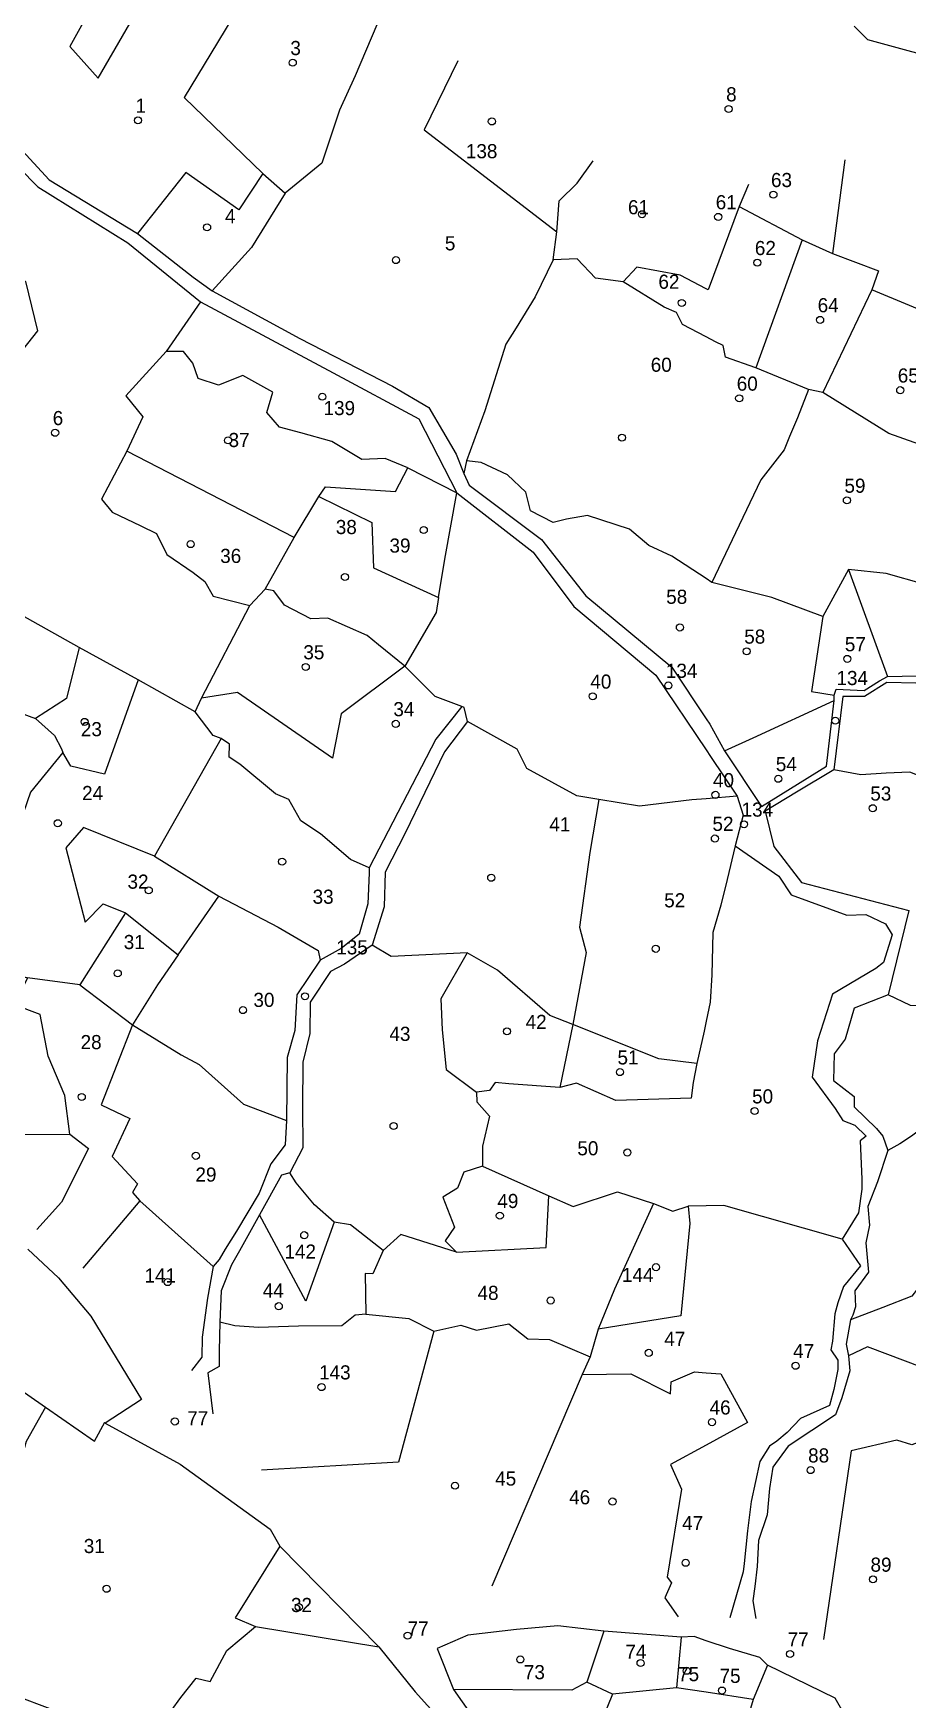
# Model space of a CAD drawing. Extents: x 176571 to 180224, y 250857 to 253450.
# Drawn here: x 177609.6 to 177857, y 252527.8 to 252999.3 of the extents above; entities that cross this region are included whole.
import ezdxf
from ezdxf.enums import TextEntityAlignment as Align

# ---------------------------------------------------------------- set-up
doc = ezdxf.new("R2010")
doc.units = 0
for name, color, linetype in [('1602', 240, 'Continuous'), ('1603', 240, 'Continuous'), ('A_POINTS', 252, 'Continuous')]:
    doc.layers.add(name, color=color, linetype=linetype)
doc.styles.add('HEBTXT', font='hebtxt.shx')

# ---------------------------------------------------------------- blocks, each defined once
blk = doc.blocks.new('1603')
at = {"layer": 'A_POINTS'}
blk.add_circle((0, 0), 0.25, dxfattribs=at)
at = {"style": 'HEBTXT'}
blk.add_attdef('PARCEL_NUM', text='', height=2, dxfattribs=at).set_placement((0, 1), align=Align.CENTER)
at = {"style": 'HEBTXT', "flags": 1}
blk.add_attdef('LOT_NUM', text='', height=2, dxfattribs=at).set_placement((0, -2.5), align=Align.CENTER)

msp = doc.modelspace()

# ---------------------------------------------------------------- linework, layer by layer
at = {"layer": '1602'}
for points in [[(177679.89, 253025.17), (177671.46, 253012.87), (177652.3, 252981.17), (177674.5, 252959.69), (177680.84, 252954.11)], [(177633.03, 253019.24), (177619.96, 252995.62), (177627.96, 252986.62), (177642.79, 253012.34), (177633.03, 253019.24)], [(177708.37, 253005.48), (177700.71, 252987.34), (177696.26, 252977.55), (177691.23, 252962.63), (177680.84, 252954.11), (177671.3, 252938.75), (177660.16, 252926.44)], [(177841.89, 253001.37), (177845.65, 252997.55), (177870.91, 252990.66)], [(177729.73, 252991.59), (177720.16, 252971.99), (177757.71, 252943.21)], [(177585.86, 252988.48), (177614.12, 252957.88), (177639.09, 252942.67), (177654.84, 252930.33), (177660.16, 252926.44), (177685.06, 252913.02), (177711.21, 252899.52), (177721.54, 252893.47), (177729.25, 252880.21), (177731.39, 252874.79), (177732.94, 252871.43), (177753.43, 252856.08), (177765.98, 252840.12), (177790.26, 252819.93), (177800, 252805.37)], [(177583.72, 252985.03), (177594.72, 252972.17), (177610.91, 252955.88), (177636.31, 252940.09), (177656.91, 252923.33), (177694.41, 252903.24), (177718.7, 252890.28), (177729.46, 252869.29), (177751.05, 252852.56), (177762.57, 252837.17), (177785.73, 252817.72), (177800, 252796.56)], [(177863, 252968.48), (177900.07, 252955.92), (177920.25, 252933.69), (177919.37, 252918.44), (177920.99, 252910.65), (177917.54, 252898.57), (177871.59, 252878.98), (177851.68, 252886.11), (177833, 252897.69), (177828.98, 252898.52), (177814.1, 252904.65), (177805.51, 252907.73), (177804.82, 252910.97), (177802.66, 252912.08), (177800, 252913.47)], [(177839.28, 252963.53), (177835.72, 252937.04)], [(177674.5, 252959.69), (177667.74, 252949.4), (177652.72, 252959.93), (177639.09, 252942.67)], [(177800, 252913.47), (177793.34, 252916.93), (177791.61, 252920.33), (177788.12, 252921.81), (177776.49, 252929.02), (177768.67, 252930.07), (177763.5, 252935.54), (177756.72, 252935.28), (177757.71, 252943.21), (177758.44, 252951.91), (177763.5, 252956.97), (177768.02, 252963.23)], [(177811.95, 252956.59), (177809.33, 252950.36), (177800.6, 252926.76), (177800, 252927.07)], [(177809.33, 252950.36), (177827.16, 252940.91), (177835.72, 252937.04), (177848.8, 252932.11), (177846.84, 252926.76), (177833, 252897.69)], [(177577.27, 252947.71), (177592.8, 252941.53), (177594.51, 252937.34), (177599.18, 252935.35), (177607.4, 252929.1), (177610.77, 252915.19), (177591.67, 252891.01), (177592.26, 252873.85), (177583.99, 252872.65), (177580.44, 252849.45), (177577.6, 252847.31)], [(177827.16, 252940.91), (177814.1, 252904.65)], [(177756.72, 252935.28), (177751.6, 252924.81), (177746.26, 252916.01), (177743.34, 252911.36), (177737.34, 252892.49), (177732.21, 252878.33), (177731.39, 252874.79)], [(177800, 252927.07), (177792.65, 252930.93), (177780.41, 252933.16), (177776.49, 252929.02)], [(177942.48, 252890.19), (177917.54, 252898.57), (177881.13, 252912.49), (177846.84, 252926.76)], [(177656.91, 252923.33), (177647.23, 252909.29), (177635.76, 252896.77), (177640.55, 252890.79), (177636.1, 252881.07), (177628.92, 252867.53), (177631.95, 252863.8), (177639.99, 252859.92), (177644.44, 252857.81), (177647.33, 252851.83), (177654.8, 252846.79), (177658.14, 252844.2), (177660.49, 252840.05), (177670.9, 252837.43), (177675.18, 252842.06)], [(177715.54, 252876.35), (177709.17, 252879.03), (177702.55, 252878.73), (177694.1, 252883.84), (177685.33, 252886.28), (177679.28, 252887.88), (177675.63, 252892), (177677.35, 252897.8), (177668.88, 252902.52), (177661.99, 252899.75), (177656.23, 252901.69), (177654.69, 252905.97), (177652.13, 252909.33), (177647.23, 252909.29)], [(177828.98, 252898.52), (177825.85, 252890.5), (177823.55, 252885.29), (177822.09, 252881.48), (177815.51, 252872.97), (177808.34, 252857.99), (177801.64, 252843.97), (177800, 252845.03)], [(177683.41, 252856.66), (177636.1, 252881.07)], [(177800, 252782.73), (177795.97, 252782.39), (177781.18, 252780.67), (177769.66, 252782.53), (177763.43, 252783.53), (177749.21, 252791.33), (177746.53, 252796.73), (177732.5, 252804.56), (177731.52, 252808.57), (177730.83, 252808.85), (177723.29, 252811.7), (177714.76, 252820.28), (177707.26, 252826.31), (177704.07, 252828.89), (177692.97, 252833.8), (177688.13, 252833.63), (177680.63, 252837.47), (177677.65, 252841.6), (177675.18, 252842.06), (177683.41, 252856.66), (177690.37, 252868.24), (177692.25, 252871.01), (177712.08, 252869.65), (177715.54, 252876.35), (177729.46, 252869.29)], [(177800, 252845.03), (177790.24, 252851.34), (177783.78, 252854.38), (177778.34, 252859.04), (177766.38, 252862.92), (177760.49, 252861.84), (177756.7, 252860.91), (177750.29, 252864.2), (177748.94, 252869.49), (177743.75, 252874.37), (177736.36, 252877.91), (177732.21, 252878.33)], [(177690.37, 252868.24), (177705.43, 252860.92), (177705.87, 252848.08), (177724.23, 252839.64), (177726.02, 252850.49), (177729.46, 252869.29)], [(177655.39, 252807.35), (177639.31, 252816.43), (177622.54, 252825.52), (177604.12, 252835.94), (177595.53, 252829.75), (177591.12, 252837.78), (177582.3, 252843.31), (177577.6, 252847.31), (177564.85, 252850.93), (177554.82, 252856.02), (177553.15, 252856.59), (177549.77, 252860.19), (177543.74, 252862.39), (177540.41, 252865.58)], [(177861.58, 252843.49), (177850.95, 252846.44), (177840.23, 252847.58), (177832.98, 252834.32), (177829.81, 252813.09), (177836.23, 252812.03)], [(177840.23, 252847.58), (177851.36, 252817.31)], [(177832.98, 252834.32), (177818.59, 252839.68), (177801.64, 252843.97)], [(177724.23, 252839.64), (177723.59, 252835.43), (177714.76, 252820.28), (177696.73, 252806.73), (177694.26, 252794.24), (177667.42, 252812.79), (177657.17, 252811.24), (177670.9, 252837.43)], [(177595.53, 252829.75), (177587.67, 252813.75), (177610.25, 252805.4)], [(177622.54, 252825.52), (177618.95, 252811.1), (177610.25, 252805.4), (177615.63, 252800.64), (177617.54, 252796.89), (177617.92, 252795.86)], [(177800, 252805.37), (177801.03, 252803.83), (177805.17, 252796.29), (177815.63, 252780.58), (177834.08, 252791.95), (177836.21, 252810.53), (177836.23, 252812.03), (177836.8, 252813.7), (177844.68, 252813.35), (177849.06, 252816.11), (177851.36, 252817.31), (177859.64, 252817.55)], [(177639.31, 252816.43), (177629.73, 252789.66), (177620.21, 252791.94), (177617.92, 252795.86), (177608.84, 252784.61), (177599.56, 252757.97), (177592.95, 252740.44), (177600.53, 252734.22), (177607.93, 252732.1)], [(177859.35, 252815.43), (177851.15, 252815.66), (177844.84, 252811.66), (177838.67, 252811.67), (177836.17, 252790.87), (177825.6, 252784.62), (177816.73, 252779.18), (177819.17, 252769.2), (177826.98, 252759.06), (177857.37, 252751.08), (177851.46, 252727.28), (177841.88, 252723.45), (177839.37, 252714.71), (177836.21, 252710.59), (177836.03, 252703.02), (177841.92, 252698.5), (177841.89, 252695.54), (177848.21, 252689.39), (177849.96, 252687.27), (177851.41, 252683.15), (177848.45, 252674.33), (177845.77, 252667.36), (177846.23, 252662.06), (177845.15, 252657.04), (177845.89, 252648.81), (177842.03, 252643.46), (177842.29, 252639), (177841.55, 252636.57), (177840.84, 252635.29), (177839.59, 252628.37), (177840.28, 252625.1), (177840.68, 252620.82), (177838.39, 252613.2), (177836.64, 252608.36), (177823.18, 252599.57), (177818.85, 252593.61), (177817.89, 252587.5), (177817.27, 252580.08), (177814.8, 252572.84), (177814.43, 252565.48), (177813.74, 252559.81), (177813.16, 252555.79), (177814.03, 252550.78)], [(177730.83, 252808.85), (177723.47, 252799.61), (177704.6, 252763.21), (177704.61, 252761.75), (177704.26, 252753.01), (177701.85, 252744.44), (177696.67, 252740.38), (177690.77, 252737.1), (177684.13, 252727.29), (177683.64, 252717.16), (177681.42, 252709.51), (177681.28, 252691.73), (177680.83, 252684.78), (177676.81, 252679.38), (177673.46, 252671.16), (177667.07, 252660.33), (177663.85, 252655.28), (177662.16, 252652.35), (177660.51, 252650.37), (177658.92, 252641.39), (177657.41, 252630.37), (177657.29, 252624.75), (177654.34, 252620.91)], [(177704.6, 252763.21), (177699.39, 252765.54), (177690.86, 252772.82), (177685.32, 252776.52), (177681.86, 252782.49), (177678.16, 252784.17), (177668.07, 252792.54), (177665.01, 252794.48), (177665.07, 252798.14), (177662.77, 252799.8), (177660.51, 252800.67), (177655.39, 252807.35), (177657.17, 252811.24)], [(177805.17, 252796.29), (177813.26, 252800), (177836.21, 252810.53)], [(177880.09, 252811.17), (177876.44, 252803.77), (177874.02, 252799.01), (177871.63, 252796.92), (177868.88, 252785.84), (177857.6, 252790.21), (177850.91, 252790.01), (177843.73, 252789.51), (177836.17, 252790.87)], [(177732.5, 252804.56), (177725.96, 252796.03), (177714.81, 252773.03), (177709.2, 252761.98), (177708.85, 252752.17), (177705.47, 252741.33), (177697.7, 252735.95), (177693.65, 252733.82), (177687.94, 252725.2), (177687.87, 252716.33), (177685.82, 252708.22), (177685.73, 252695.41), (177685.86, 252683.95), (177682.23, 252676.88), (177679.82, 252676.26), (177673.57, 252664.98), (177667.94, 252654.83), (177665.68, 252650.84), (177662.73, 252643.46), (177662.41, 252634.66), (177662.21, 252626.53), (177662.2, 252622.08), (177659.02, 252620.3), (177660.37, 252608.63)], [(177662.77, 252799.8), (177643.89, 252766.53), (177662.05, 252755.13), (177678.87, 252746.42), (177690.19, 252739.82), (177690.77, 252737.1)], [(177800, 252796.56), (177801.24, 252794.73), (177808.79, 252783.47), (177810.49, 252778.07), (177808.17, 252769.37), (177805.98, 252759.92), (177804.12, 252752.66), (177801.93, 252744.88), (177801.57, 252732.89), (177801.15, 252725.21), (177800, 252719.8)], [(177769.66, 252782.53), (177767.1, 252767.57), (177764.15, 252746.35), (177766.02, 252739.25), (177762.27, 252718.83), (177758.6, 252701)], [(177808.79, 252783.47), (177800, 252782.73)], [(177643.89, 252766.53), (177623.8, 252774.59), (177618.75, 252768.84), (177624.27, 252747.83), (177629.33, 252752.98), (177635.67, 252750.48), (177650.57, 252738.52), (177662.05, 252755.13)], [(177912.78, 252772.53), (177911.67, 252764.77), (177904.37, 252747.97), (177898.57, 252736.32), (177882.82, 252720.98), (177865.16, 252723.91), (177857.79, 252724.24), (177851.46, 252727.28)], [(177808.17, 252769.37), (177820.55, 252760.85), (177824.04, 252755.59), (177839.85, 252749.83), (177845.14, 252749.98), (177850.75, 252747.31), (177852.59, 252744.26), (177850.14, 252736.39), (177847.98, 252734.74), (177835.75, 252727.46), (177831.53, 252714.27), (177829.98, 252703.98), (177836.53, 252695.11), (177838.68, 252691.67), (177842.1, 252690.41), (177845.31, 252687.26), (177843.61, 252685.91), (177844.08, 252675.05), (177844.09, 252672.28), (177843.1, 252665.57), (177838.53, 252658.08), (177843.66, 252650.56), (177838.86, 252644.74), (177837.27, 252640.12), (177836.44, 252636.93), (177835.71, 252629.25), (177835.31, 252626.75), (177837.28, 252623.89), (177837.22, 252621.22), (177836.15, 252615.53), (177834.92, 252611.05), (177826.65, 252607.32), (177822.9, 252603.4), (177819.95, 252600.95), (177817.93, 252599.49), (177815.15, 252595.16), (177812.75, 252583.91), (177811.74, 252575.52), (177810.77, 252566.36), (177810.5, 252563.95), (177806.74, 252550.93)], [(177635.67, 252750.48), (177622.74, 252730.1), (177637.66, 252718.77)], [(177650.57, 252738.52), (177644.76, 252730.03), (177637.66, 252718.77), (177628.79, 252696.13), (177636.95, 252692.21), (177631.9, 252681.53), (177639.06, 252673.77), (177637.7, 252671.33), (177639.72, 252668.91), (177660.51, 252650.37)], [(177797.34, 252707.77), (177786.63, 252709.1), (177762.27, 252718.83), (177755.8, 252721.42), (177740.92, 252734.24), (177732.34, 252739.16), (177710.9, 252738.07), (177705.47, 252741.33)], [(177732.34, 252739.16), (177724.91, 252726.14), (177725.3, 252717.35), (177726.42, 252706.15), (177734.96, 252699.7)], [(177622.74, 252730.1), (177607.93, 252732.1), (177604.28, 252724.37), (177595.94, 252709.21), (177593.8, 252704.04), (177587.44, 252698.14), (177584.42, 252693.24), (177582.27, 252687.74), (177619.93, 252687.77), (177618.51, 252698.72), (177613.82, 252709.85), (177611.57, 252721.72), (177604.28, 252724.37)], [(177637.66, 252718.77), (177651.46, 252710.25), (177656.52, 252707.54), (177669.03, 252696.33), (177681.28, 252691.73)], [(177800, 252719.8), (177799.39, 252716.93), (177797.34, 252707.77), (177796.3, 252702.42), (177795.78, 252698.05), (177774.41, 252697.37), (177763.35, 252702.25), (177758.6, 252701), (177744.19, 252702.07), (177740.26, 252702.45), (177738.73, 252700.21), (177734.96, 252699.7), (177735.09, 252696.93), (177738.65, 252692.87), (177736.68, 252684.38), (177736.66, 252678.75), (177755.47, 252670.38), (177762.36, 252667.32), (177774.9, 252671.53), (177785.07, 252668.21), (177790.56, 252666.03), (177794.93, 252667.41), (177795.41, 252662.56), (177792.8, 252636.37), (177769.43, 252632.62), (177767.14, 252624.77), (177764.91, 252619.82), (177739.34, 252559.94)], [(177925.58, 252721.39), (177896.41, 252693.02), (177890.96, 252690.65), (177888.44, 252685.7), (177882.53, 252679.18), (177878.21, 252668.72), (177873.53, 252660.1), (177872.95, 252660.81), (177870.07, 252659.44), (177866.6, 252653.35), (177861.43, 252646.17), (177858.17, 252641.98), (177850.02, 252638.75), (177840.84, 252635.29)], [(177878.42, 252699.52), (177874.28, 252698.38), (177871.07, 252693.55), (177865.05, 252692.5), (177858.1, 252687.22), (177854.78, 252685.07), (177851.41, 252683.15)], [(177619.93, 252687.77), (177625.21, 252683.75), (177617.59, 252668.58), (177610.58, 252660.86)], [(177729.35, 252654.46), (177713.61, 252659.39), (177708.6, 252654.91), (177699.33, 252662.15), (177694.77, 252662.9), (177689.18, 252667.85), (177683.95, 252674), (177682.23, 252676.88)], [(177736.66, 252678.75), (177731.39, 252677.07), (177729.62, 252672.58), (177725.47, 252669.98), (177728.75, 252661.51), (177726.14, 252657.59), (177729.35, 252654.46), (177754.73, 252655.71), (177755.47, 252670.38)], [(177639.72, 252668.91), (177623.62, 252649.9)], [(177785.07, 252668.21), (177774.06, 252643.95), (177769.43, 252632.62)], [(177800, 252667.51), (177794.93, 252667.41)], [(177838.53, 252658.08), (177804.99, 252667.6), (177800, 252667.51)], [(177694.77, 252662.9), (177686.7, 252640.52), (177673.57, 252664.98)], [(177608.03, 252655.28), (177616.75, 252647.14), (177625.86, 252636.35), (177640.24, 252612.73), (177629.92, 252606.07), (177651.12, 252594.41), (177676.6, 252576.05), (177679.36, 252571.23), (177707.41, 252542.74), (177717.65, 252530.04), (177724.6, 252522.31)], [(177708.6, 252654.91), (177705.65, 252648.33), (177703.52, 252648.34), (177703.69, 252636.91), (177700.66, 252636.57), (177696.87, 252633.57), (177684.6, 252633.53), (177673.3, 252633.1), (177666.58, 252633.6), (177662.41, 252634.66)], [(177524.52, 252648.97), (177534.64, 252647.91), (177540.74, 252649.42), (177550.07, 252649.69), (177555.13, 252646.85), (177576.96, 252634.91), (177589.19, 252627.16), (177613.02, 252610.57), (177626.94, 252600.93), (177629.87, 252606.36), (177629.87, 252606.36)], [(177703.69, 252636.91), (177715.89, 252635.63), (177722.95, 252632.03), (177730.54, 252633.72), (177735.01, 252632.33), (177744.11, 252634.17), (177749.56, 252629.86), (177755.7, 252629.75), (177767.14, 252624.77)], [(177722.95, 252632.03), (177712.94, 252594.96), (177674.19, 252592.77)], [(177897, 252614.95), (177881.38, 252614.19), (177845.67, 252627.6), (177840.28, 252625.1)], [(177764.91, 252619.82), (177778.66, 252620.01), (177789.86, 252614.36), (177790.13, 252617.76), (177796.74, 252620.57), (177800, 252620.32)], [(177800, 252620.32), (177804.13, 252620.01), (177811.66, 252606.18), (177800, 252599.85)], [(177613.02, 252610.57), (177607.56, 252600.86), (177603.05, 252584.7), (177601.03, 252572.65), (177600.66, 252567.45), (177593.24, 252548.97), (177591.39, 252536.22), (177599.67, 252530.8), (177619.26, 252523.41), (177623.87, 252524.03), (177628.93, 252521.44), (177637.71, 252514.83), (177643.1, 252517.1), (177651.32, 252528.4), (177655.71, 252533.85), (177659.63, 252532.96), (177664.36, 252541.74), (177672.48, 252548.53), (177707.41, 252542.74)], [(177868.47, 252600.83), (177862.83, 252601.59), (177858.22, 252599.89), (177853.97, 252601.24), (177840.99, 252598.17), (177833.22, 252544.78)], [(177800, 252599.85), (177789.87, 252594.36), (177792.98, 252587.39), (177788.95, 252562.46), (177790.17, 252560.89), (177788.28, 252556.57), (177792.03, 252551.22)], [(177679.36, 252571.23), (177666.71, 252550.91), (177672.48, 252548.53)], [(177800, 252544.48), (177796.58, 252545.63), (177792.88, 252545.43), (177771.06, 252547.17), (177758.07, 252548.64), (177746.36, 252547.63), (177732.59, 252546.02), (177723.84, 252542.3)], [(177771.06, 252547.17), (177766.26, 252532.77)], [(177792.88, 252545.43), (177791.59, 252531.17)], [(177814.16, 252450), (177817.09, 252455.65), (177822.66, 252473.01), (177823.94, 252481.45), (177826.7, 252483.87), (177843.49, 252497.5), (177843.15, 252505.93), (177844.51, 252508.33), (177844.22, 252514.6), (177836.55, 252528.24), (177817.32, 252537.54), (177815.14, 252539.71), (177806.61, 252542.25), (177800, 252544.48)], [(177723.84, 252542.3), (177728.49, 252530.64), (177736.49, 252519.22), (177737.96, 252513.26), (177742.71, 252506.08), (177748.47, 252495.43), (177752.57, 252482.52), (177758.19, 252472.36), (177781.04, 252458.1), (177794.17, 252450)], [(177817.32, 252537.54), (177813.29, 252527.86), (177808.81, 252512.52), (177800, 252497.27)], [(177800, 252529.89), (177791.59, 252531.17), (177773.46, 252529.35), (177766.26, 252532.77), (177762.01, 252530.52), (177728.49, 252530.64)], [(177813.29, 252527.86), (177800, 252529.89)], [(177773.46, 252529.35), (177765.79, 252510.31)]]:
    msp.add_lwpolyline(points, dxfattribs=at)

# ---------------------------------------------------------------- block references
at = {"layer": '1603'}
ref = msp.add_blockref('1603', (177683.02, 252991.02), dxfattribs=dict(at, xscale=4, yscale=4, zscale=4))
ref.add_attrib('PARCEL_NUM', '3', (177682.33, 252993.18), dxfattribs={"layer": '0', "height": 4, "style": 'HEBTXT'})
ref = msp.add_blockref('1603', (177806.34, 252977.93), dxfattribs=dict(at, xscale=4, yscale=4, zscale=4))
ref.add_attrib('PARCEL_NUM', '8', (177805.65, 252980.08), dxfattribs={"layer": '0', "height": 4, "style": 'HEBTXT'})
ref = msp.add_blockref('1603', (177639.21, 252974.71), dxfattribs=dict(at, xscale=4, yscale=4, zscale=4))
ref.add_attrib('PARCEL_NUM', '1', (177638.52, 252976.87), dxfattribs={"layer": '0', "height": 4, "style": 'HEBTXT'})
ref = msp.add_blockref('1603', (177739.35, 252974.41), dxfattribs=dict(at, xscale=4, yscale=4, zscale=4))
ref.add_attrib('PARCEL_NUM', '138', (177732, 252963.99), dxfattribs={"layer": '0', "height": 4, "style": 'HEBTXT'})
ref = msp.add_blockref('1603', (177819.03, 252953.67), dxfattribs=dict(at, xscale=4, yscale=4, zscale=4))
ref.add_attrib('PARCEL_NUM', '63', (177818.34, 252955.83), dxfattribs={"layer": '0', "height": 4, "style": 'HEBTXT'})
ref = msp.add_blockref('1603', (177658.77, 252944.43), dxfattribs=dict(at, xscale=4, yscale=4, zscale=4))
ref.add_attrib('PARCEL_NUM', '4', (177663.83, 252945.58), dxfattribs={"layer": '0', "height": 4, "style": 'HEBTXT'})
ref = msp.add_blockref('1603', (177781.86, 252948.14), dxfattribs=dict(at, xscale=4, yscale=4, zscale=4))
ref.add_attrib('PARCEL_NUM', '61', (177777.87, 252948.13), dxfattribs={"layer": '0', "height": 4, "style": 'HEBTXT'})
ref = msp.add_blockref('1603', (177803.4, 252947.39), dxfattribs=dict(at, xscale=4, yscale=4, zscale=4))
ref.add_attrib('PARCEL_NUM', '61', (177802.7, 252949.55), dxfattribs={"layer": '0', "height": 4, "style": 'HEBTXT'})
ref = msp.add_blockref('1603', (177712.21, 252935.17), dxfattribs=dict(at, xscale=4, yscale=4, zscale=4))
ref.add_attrib('PARCEL_NUM', '5', (177726.06, 252937.92), dxfattribs={"layer": '0', "height": 4, "style": 'HEBTXT'})
ref = msp.add_blockref('1603', (177814.47, 252934.43), dxfattribs=dict(at, xscale=4, yscale=4, zscale=4))
ref.add_attrib('PARCEL_NUM', '62', (177813.78, 252936.58), dxfattribs={"layer": '0', "height": 4, "style": 'HEBTXT'})
ref = msp.add_blockref('1603', (177793.11, 252923.04), dxfattribs=dict(at, xscale=4, yscale=4, zscale=4))
ref.add_attrib('PARCEL_NUM', '62', (177786.48, 252927.05), dxfattribs={"layer": '0', "height": 4, "style": 'HEBTXT'})
ref = msp.add_blockref('1603', (177832.24, 252918.24), dxfattribs=dict(at, xscale=4, yscale=4, zscale=4))
ref.add_attrib('PARCEL_NUM', '64', (177831.55, 252920.4), dxfattribs={"layer": '0', "height": 4, "style": 'HEBTXT'})
ref = msp.add_blockref('1603', (177776.16, 252884.92), dxfattribs=dict(at, xscale=4, yscale=4, zscale=4))
ref.add_attrib('PARCEL_NUM', '60', (177784.31, 252903.55), dxfattribs={"layer": '0', "height": 4, "style": 'HEBTXT'})
ref = msp.add_blockref('1603', (177809.34, 252896.05), dxfattribs=dict(at, xscale=4, yscale=4, zscale=4))
ref.add_attrib('PARCEL_NUM', '60', (177808.65, 252898.21), dxfattribs={"layer": '0', "height": 4, "style": 'HEBTXT'})
ref = msp.add_blockref('1603', (177854.91, 252898.35), dxfattribs=dict(at, xscale=4, yscale=4, zscale=4))
ref.add_attrib('PARCEL_NUM', '65', (177854.22, 252900.51), dxfattribs={"layer": '0', "height": 4, "style": 'HEBTXT'})
ref = msp.add_blockref('1603', (177691.36, 252896.5), dxfattribs=dict(at, xscale=4, yscale=4, zscale=4))
ref.add_attrib('PARCEL_NUM', '139', (177691.72, 252891.29), dxfattribs={"layer": '0', "height": 4, "style": 'HEBTXT'})
ref = msp.add_blockref('1603', (177615.77, 252886.3), dxfattribs=dict(at, xscale=4, yscale=4, zscale=4))
ref.add_attrib('PARCEL_NUM', '6', (177615.08, 252888.46), dxfattribs={"layer": '0', "height": 4, "style": 'HEBTXT'})
ref = msp.add_blockref('1603', (177664.72, 252884.14), dxfattribs=dict(at, xscale=4, yscale=4, zscale=4))
ref.add_attrib('PARCEL_NUM', '37', (177664.85, 252882.25), dxfattribs={"layer": '0', "height": 4, "style": 'HEBTXT'})
ref = msp.add_blockref('1603', (177839.82, 252867.17), dxfattribs=dict(at, xscale=4, yscale=4, zscale=4))
ref.add_attrib('PARCEL_NUM', '59', (177839.13, 252869.32), dxfattribs={"layer": '0', "height": 4, "style": 'HEBTXT'})
ref = msp.add_blockref('1603', (177697.77, 252845.48), dxfattribs=dict(at, xscale=4, yscale=4, zscale=4))
ref.add_attrib('PARCEL_NUM', '38', (177695.19, 252857.63), dxfattribs={"layer": '0', "height": 4, "style": 'HEBTXT'})
ref = msp.add_blockref('1603', (177720.09, 252858.77), dxfattribs=dict(at, xscale=4, yscale=4, zscale=4))
ref.add_attrib('PARCEL_NUM', '39', (177710.38, 252852.38), dxfattribs={"layer": '0', "height": 4, "style": 'HEBTXT'})
ref = msp.add_blockref('1603', (177654.13, 252854.79), dxfattribs=dict(at, xscale=4, yscale=4, zscale=4))
ref.add_attrib('PARCEL_NUM', '36', (177662.48, 252849.46), dxfattribs={"layer": '0', "height": 4, "style": 'HEBTXT'})
ref = msp.add_blockref('1603', (177792.56, 252831.2), dxfattribs=dict(at, xscale=4, yscale=4, zscale=4))
ref.add_attrib('PARCEL_NUM', '58', (177788.69, 252837.89), dxfattribs={"layer": '0', "height": 4, "style": 'HEBTXT'})
ref = msp.add_blockref('1603', (177811.48, 252824.46), dxfattribs=dict(at, xscale=4, yscale=4, zscale=4))
ref.add_attrib('PARCEL_NUM', '58', (177810.78, 252826.62), dxfattribs={"layer": '0', "height": 4, "style": 'HEBTXT'})
ref = msp.add_blockref('1603', (177839.93, 252822.31), dxfattribs=dict(at, xscale=4, yscale=4, zscale=4))
ref.add_attrib('PARCEL_NUM', '57', (177839.24, 252824.47), dxfattribs={"layer": '0', "height": 4, "style": 'HEBTXT'})
ref = msp.add_blockref('1603', (177686.7, 252820.03), dxfattribs=dict(at, xscale=4, yscale=4, zscale=4))
ref.add_attrib('PARCEL_NUM', '35', (177686.01, 252822.19), dxfattribs={"layer": '0', "height": 4, "style": 'HEBTXT'})
ref = msp.add_blockref('1603', (177767.91, 252811.73), dxfattribs=dict(at, xscale=4, yscale=4, zscale=4))
ref.add_attrib('PARCEL_NUM', '40', (177767.22, 252813.89), dxfattribs={"layer": '0', "height": 4, "style": 'HEBTXT'})
ref = msp.add_blockref('1603', (177789.3, 252814.8), dxfattribs=dict(at, xscale=4, yscale=4, zscale=4))
ref.add_attrib('PARCEL_NUM', '134', (177788.6, 252816.95), dxfattribs={"layer": '0', "height": 4, "style": 'HEBTXT'})
ref = msp.add_blockref('1603', (177836.53, 252804.81), dxfattribs=dict(at, xscale=4, yscale=4, zscale=4))
ref.add_attrib('PARCEL_NUM', '134', (177836.87, 252814.9), dxfattribs={"layer": '0', "height": 4, "style": 'HEBTXT'})
ref = msp.add_blockref('1603', (177712.17, 252803.93), dxfattribs=dict(at, xscale=4, yscale=4, zscale=4))
ref.add_attrib('PARCEL_NUM', '34', (177711.48, 252806.09), dxfattribs={"layer": '0', "height": 4, "style": 'HEBTXT'})
ref = msp.add_blockref('1603', (177624.11, 252804.48), dxfattribs=dict(at, xscale=4, yscale=4, zscale=4))
ref.add_attrib('PARCEL_NUM', '23', (177623.05, 252800.43), dxfattribs={"layer": '0', "height": 4, "style": 'HEBTXT'})
ref = msp.add_blockref('1603', (177820.4, 252788.38), dxfattribs=dict(at, xscale=4, yscale=4, zscale=4))
ref.add_attrib('PARCEL_NUM', '54', (177819.71, 252790.54), dxfattribs={"layer": '0', "height": 4, "style": 'HEBTXT'})
ref = msp.add_blockref('1603', (177802.62, 252783.84), dxfattribs=dict(at, xscale=4, yscale=4, zscale=4))
ref.add_attrib('PARCEL_NUM', '40', (177801.93, 252786), dxfattribs={"layer": '0', "height": 4, "style": 'HEBTXT'})
ref = msp.add_blockref('1603', (177616.53, 252775.81), dxfattribs=dict(at, xscale=4, yscale=4, zscale=4))
ref.add_attrib('PARCEL_NUM', '24', (177623.4, 252782.35), dxfattribs={"layer": '0', "height": 4, "style": 'HEBTXT'})
ref = msp.add_blockref('1603', (177847.14, 252780.05), dxfattribs=dict(at, xscale=4, yscale=4, zscale=4))
ref.add_attrib('PARCEL_NUM', '53', (177846.45, 252782.21), dxfattribs={"layer": '0', "height": 4, "style": 'HEBTXT'})
ref = msp.add_blockref('1603', (177810.71, 252775.51), dxfattribs=dict(at, xscale=4, yscale=4, zscale=4))
ref.add_attrib('PARCEL_NUM', '134', (177810.02, 252777.67), dxfattribs={"layer": '0', "height": 4, "style": 'HEBTXT'})
ref = msp.add_blockref('1603', (177739.17, 252760.38), dxfattribs=dict(at, xscale=4, yscale=4, zscale=4))
ref.add_attrib('PARCEL_NUM', '41', (177755.62, 252773.48), dxfattribs={"layer": '0', "height": 4, "style": 'HEBTXT'})
ref = msp.add_blockref('1603', (177802.47, 252771.48), dxfattribs=dict(at, xscale=4, yscale=4, zscale=4))
ref.add_attrib('PARCEL_NUM', '52', (177801.78, 252773.64), dxfattribs={"layer": '0', "height": 4, "style": 'HEBTXT'})
ref = msp.add_blockref('1603', (177680.01, 252764.93), dxfattribs=dict(at, xscale=4, yscale=4, zscale=4))
ref.add_attrib('PARCEL_NUM', '33', (177688.63, 252753.01), dxfattribs={"layer": '0', "height": 4, "style": 'HEBTXT'})
ref = msp.add_blockref('1603', (177642.27, 252756.82), dxfattribs=dict(at, xscale=4, yscale=4, zscale=4))
ref.add_attrib('PARCEL_NUM', '32', (177636.25, 252757.28), dxfattribs={"layer": '0', "height": 4, "style": 'HEBTXT'})
ref = msp.add_blockref('1603', (177785.74, 252740.27), dxfattribs=dict(at, xscale=4, yscale=4, zscale=4))
ref.add_attrib('PARCEL_NUM', '52', (177788.12, 252752), dxfattribs={"layer": '0', "height": 4, "style": 'HEBTXT'})
ref = msp.add_blockref('1603', (177633.49, 252733.31), dxfattribs=dict(at, xscale=4, yscale=4, zscale=4))
ref.add_attrib('PARCEL_NUM', '31', (177635.18, 252740.19), dxfattribs={"layer": '0', "height": 4, "style": 'HEBTXT'})
ref = msp.add_blockref('1603', (177686.46, 252726.84), dxfattribs=dict(at, xscale=4, yscale=4, zscale=4))
ref.add_attrib('PARCEL_NUM', '135', (177695.32, 252738.69), dxfattribs={"layer": '0', "height": 4, "style": 'HEBTXT'})
ref = msp.add_blockref('1603', (177668.91, 252722.92), dxfattribs=dict(at, xscale=4, yscale=4, zscale=4))
ref.add_attrib('PARCEL_NUM', '30', (177671.88, 252723.82), dxfattribs={"layer": '0', "height": 4, "style": 'HEBTXT'})
ref = msp.add_blockref('1603', (177711.53, 252690.12), dxfattribs=dict(at, xscale=4, yscale=4, zscale=4))
ref.add_attrib('PARCEL_NUM', '43', (177710.36, 252714.21), dxfattribs={"layer": '0', "height": 4, "style": 'HEBTXT'})
ref = msp.add_blockref('1603', (177743.63, 252716.91), dxfattribs=dict(at, xscale=4, yscale=4, zscale=4))
ref.add_attrib('PARCEL_NUM', '42', (177748.91, 252717.58), dxfattribs={"layer": '0', "height": 4, "style": 'HEBTXT'})
ref = msp.add_blockref('1603', (177623.3, 252698.35), dxfattribs=dict(at, xscale=4, yscale=4, zscale=4))
ref.add_attrib('PARCEL_NUM', '28', (177622.97, 252711.87), dxfattribs={"layer": '0', "height": 4, "style": 'HEBTXT'})
ref = msp.add_blockref('1603', (177775.6, 252705.38), dxfattribs=dict(at, xscale=4, yscale=4, zscale=4))
ref.add_attrib('PARCEL_NUM', '51', (177774.91, 252707.54), dxfattribs={"layer": '0', "height": 4, "style": 'HEBTXT'})
ref = msp.add_blockref('1603', (177813.7, 252694.36), dxfattribs=dict(at, xscale=4, yscale=4, zscale=4))
ref.add_attrib('PARCEL_NUM', '50', (177813, 252696.51), dxfattribs={"layer": '0', "height": 4, "style": 'HEBTXT'})
ref = msp.add_blockref('1603', (177777.71, 252682.62), dxfattribs=dict(at, xscale=4, yscale=4, zscale=4))
ref.add_attrib('PARCEL_NUM', '50', (177763.55, 252681.83), dxfattribs={"layer": '0', "height": 4, "style": 'HEBTXT'})
ref = msp.add_blockref('1603', (177655.59, 252681.69), dxfattribs=dict(at, xscale=4, yscale=4, zscale=4))
ref.add_attrib('PARCEL_NUM', '29', (177655.47, 252674.38), dxfattribs={"layer": '0', "height": 4, "style": 'HEBTXT'})
ref = msp.add_blockref('1603', (177741.61, 252664.75), dxfattribs=dict(at, xscale=4, yscale=4, zscale=4))
ref.add_attrib('PARCEL_NUM', '49', (177740.91, 252666.91), dxfattribs={"layer": '0', "height": 4, "style": 'HEBTXT'})
ref = msp.add_blockref('1603', (177686.26, 252659.23), dxfattribs=dict(at, xscale=4, yscale=4, zscale=4))
ref.add_attrib('PARCEL_NUM', '142', (177680.66, 252652.59), dxfattribs={"layer": '0', "height": 4, "style": 'HEBTXT'})
ref = msp.add_blockref('1603', (177647.62, 252645.95), dxfattribs=dict(at, xscale=4, yscale=4, zscale=4))
ref.add_attrib('PARCEL_NUM', '141', (177641.07, 252645.82), dxfattribs={"layer": '0', "height": 4, "style": 'HEBTXT'})
ref = msp.add_blockref('1603', (177785.81, 252650.18), dxfattribs=dict(at, xscale=4, yscale=4, zscale=4))
ref.add_attrib('PARCEL_NUM', '144', (177776.16, 252645.98), dxfattribs={"layer": '0', "height": 4, "style": 'HEBTXT'})
ref = msp.add_blockref('1603', (177679.06, 252639.14), dxfattribs=dict(at, xscale=4, yscale=4, zscale=4))
ref.add_attrib('PARCEL_NUM', '44', (177674.52, 252641.59), dxfattribs={"layer": '0', "height": 4, "style": 'HEBTXT'})
ref = msp.add_blockref('1603', (177755.99, 252640.75), dxfattribs=dict(at, xscale=4, yscale=4, zscale=4))
ref.add_attrib('PARCEL_NUM', '48', (177735.3, 252640.9), dxfattribs={"layer": '0', "height": 4, "style": 'HEBTXT'})
ref = msp.add_blockref('1603', (177783.76, 252625.93), dxfattribs=dict(at, xscale=4, yscale=4, zscale=4))
ref.add_attrib('PARCEL_NUM', '47', (177788.15, 252627.9), dxfattribs={"layer": '0', "height": 4, "style": 'HEBTXT'})
ref = msp.add_blockref('1603', (177825.29, 252622.27), dxfattribs=dict(at, xscale=4, yscale=4, zscale=4))
ref.add_attrib('PARCEL_NUM', '47', (177824.6, 252624.43), dxfattribs={"layer": '0', "height": 4, "style": 'HEBTXT'})
ref = msp.add_blockref('1603', (177691.15, 252616.24), dxfattribs=dict(at, xscale=4, yscale=4, zscale=4))
ref.add_attrib('PARCEL_NUM', '143', (177690.46, 252618.4), dxfattribs={"layer": '0', "height": 4, "style": 'HEBTXT'})
ref = msp.add_blockref('1603', (177801.66, 252606.32), dxfattribs=dict(at, xscale=4, yscale=4, zscale=4))
ref.add_attrib('PARCEL_NUM', '46', (177800.97, 252608.48), dxfattribs={"layer": '0', "height": 4, "style": 'HEBTXT'})
ref = msp.add_blockref('1603', (177649.65, 252606.51), dxfattribs=dict(at, xscale=4, yscale=4, zscale=4))
ref.add_attrib('PARCEL_NUM', '77', (177653.14, 252605.42), dxfattribs={"layer": '0', "height": 4, "style": 'HEBTXT'})
ref = msp.add_blockref('1603', (177829.55, 252592.75), dxfattribs=dict(at, xscale=4, yscale=4, zscale=4))
ref.add_attrib('PARCEL_NUM', '88', (177828.85, 252594.91), dxfattribs={"layer": '0', "height": 4, "style": 'HEBTXT'})
ref = msp.add_blockref('1603', (177728.93, 252588.33), dxfattribs=dict(at, xscale=4, yscale=4, zscale=4))
ref.add_attrib('PARCEL_NUM', '45', (177740.29, 252588.36), dxfattribs={"layer": '0', "height": 4, "style": 'HEBTXT'})
ref = msp.add_blockref('1603', (177773.5, 252583.86), dxfattribs=dict(at, xscale=4, yscale=4, zscale=4))
ref.add_attrib('PARCEL_NUM', '46', (177761.23, 252583.07), dxfattribs={"layer": '0', "height": 4, "style": 'HEBTXT'})
ref = msp.add_blockref('1603', (177794.19, 252566.52), dxfattribs=dict(at, xscale=4, yscale=4, zscale=4))
ref.add_attrib('PARCEL_NUM', '47', (177793.2, 252575.76), dxfattribs={"layer": '0', "height": 4, "style": 'HEBTXT'})
ref = msp.add_blockref('1603', (177630.32, 252559.17), dxfattribs=dict(at, xscale=4, yscale=4, zscale=4))
ref.add_attrib('PARCEL_NUM', '31', (177623.87, 252569.27), dxfattribs={"layer": '0', "height": 4, "style": 'HEBTXT'})
ref = msp.add_blockref('1603', (177847.21, 252561.83), dxfattribs=dict(at, xscale=4, yscale=4, zscale=4))
ref.add_attrib('PARCEL_NUM', '89', (177846.51, 252563.99), dxfattribs={"layer": '0', "height": 4, "style": 'HEBTXT'})
ref = msp.add_blockref('1603', (177684.73, 252553.98), dxfattribs=dict(at, xscale=4, yscale=4, zscale=4))
ref.add_attrib('PARCEL_NUM', '32', (177682.51, 252552.58), dxfattribs={"layer": '0', "height": 4, "style": 'HEBTXT'})
ref = msp.add_blockref('1603', (177715.5, 252545.91), dxfattribs=dict(at, xscale=4, yscale=4, zscale=4))
ref.add_attrib('PARCEL_NUM', '77', (177715.5, 252545.91), dxfattribs={"layer": '0', "height": 4, "style": 'HEBTXT'})
ref = msp.add_blockref('1603', (177823.75, 252540.7), dxfattribs=dict(at, xscale=4, yscale=4, zscale=4))
ref.add_attrib('PARCEL_NUM', '77', (177823.06, 252542.85), dxfattribs={"layer": '0', "height": 4, "style": 'HEBTXT'})
ref = msp.add_blockref('1603', (177747.4, 252539.17), dxfattribs=dict(at, xscale=4, yscale=4, zscale=4))
ref.add_attrib('PARCEL_NUM', '73', (177748.41, 252533.58), dxfattribs={"layer": '0', "height": 4, "style": 'HEBTXT'})
ref = msp.add_blockref('1603', (177781.43, 252538.15), dxfattribs=dict(at, xscale=4, yscale=4, zscale=4))
ref.add_attrib('PARCEL_NUM', '74', (177777.14, 252539.35), dxfattribs={"layer": '0', "height": 4, "style": 'HEBTXT'})
ref = msp.add_blockref('1603', (177794.47, 252535.96), dxfattribs=dict(at, xscale=4, yscale=4, zscale=4))
ref.add_attrib('PARCEL_NUM', '75', (177792.06, 252533.02), dxfattribs={"layer": '0', "height": 4, "style": 'HEBTXT'})
ref = msp.add_blockref('1603', (177804.49, 252530.36), dxfattribs=dict(at, xscale=4, yscale=4, zscale=4))
ref.add_attrib('PARCEL_NUM', '75', (177803.79, 252532.52), dxfattribs={"layer": '0', "height": 4, "style": 'HEBTXT'})

doc.saveas('drawing.dxf')
